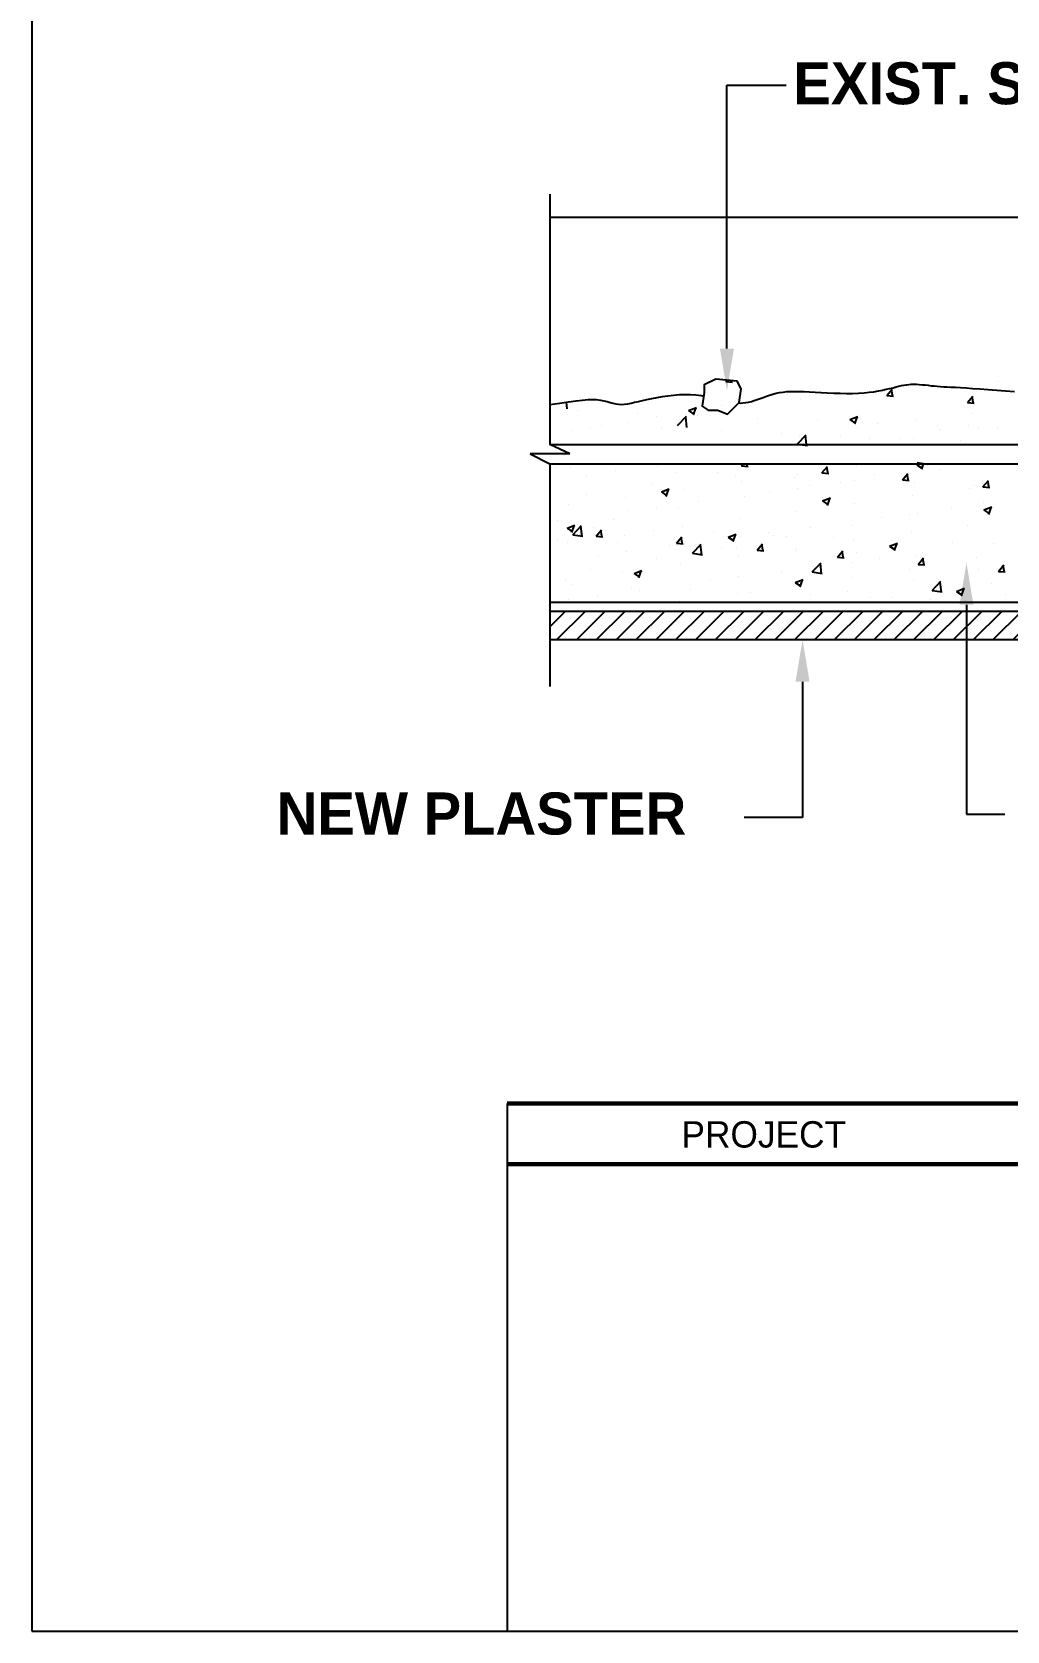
# Model space of a CAD drawing. Header units: millimetres. Extents: x -8855 to 105318, y -17958 to 67465.
# Drawn here: x 77640 to 82831, y 39140 to 47654 of the extents above; entities that cross this region are included whole.
import ezdxf

# ---------------------------------------------------------------- set-up
doc = ezdxf.new("R2010")
doc.units = ezdxf.units.MM
doc.header["$LTSCALE"] = 25
for name, color, linetype in [('4', 4, 'Continuous'), ('COL', 3, 'Continuous'), ('REN', 3, 'Continuous'), ('TEXT', 2, 'Continuous')]:
    doc.layers.add(name, color=color, linetype=linetype)
doc.styles.add('ROMANS', font='stylu.ttf')
doc.styles.add('STYLE1', font='')
doc.styles.get('STYLE1').set_extended_font_data('DomBold BT')

msp = doc.modelspace()

# ---------------------------------------------------------------- hatches: boundary and pattern name
at = {"layer": '4'}
h = msp.add_hatch(dxfattribs=at)
h.set_pattern_fill('ANSI31', color=256, scale=597.467069, style=0)
h.set_pattern_definition([(45, (0, 0), (-52.809127, 52.809127), [])])
h.paths.add_polyline_path([(86633.15675, 44570.34673), (80397.29326, 44570.34673), (80397.29326, 44418.40576), (86633.15675, 44418.40576)])

# ---------------------------------------------------------------- linework, layer by layer
at = {"layer": '4', "color": 5}
for p, q in [((81339.68481, 47370.42524), (81654.17246, 47370.42524)), ((81339.68481, 45968.27591), (81339.68481, 47370.42524)), ((82614.90605, 44603.66882), (82614.90605, 43489.72199)), ((81742.18046, 44194.35561), (81742.18046, 43471.24246)), ((81742.18046, 43471.24246), (81432.18121, 43471.24246)), ((82614.90605, 43489.72199), (82819.62692, 43489.72199))]:
    msp.add_line(p, q, dxfattribs=at)
at = {"layer": '4'}
for p, q in [((80397.29326, 46789.99265), (80397.29326, 45457.86454)), ((86633.15675, 46666.15398), (80397.29326, 46666.15398)), ((81334.12803, 45793.03564), (81369.83964, 45789.91127)), ((81334.12936, 45793.03417), (81340.20054, 45800.26952)), ((81366.4123, 45786.63845), (81364.30161, 45798.08085)), ((81660.898, 45725.39389), (81660.898, 45725.39389)), ((82191.20671, 45718.05097), (82226.91832, 45714.92661)), ((82191.20804, 45718.04951), (82220.01137, 45752.37598)), ((82223.49091, 45711.65311), (82216.58266, 45749.10395)), ((82522.66227, 45759.18862), (82524.0966, 45763.46333)), ((82524.65492, 45763.437), (82526.11175, 45762.45435)), ((82633.47175, 45773.9868), (82633.47175, 45773.9868)), ((82783.04155, 45793.67804), (82783.04155, 45793.67804)), ((80488.99207, 45647.45278), (80484.98576, 45681.89092)), ((80545.10922, 45637.85058), (80545.10922, 45637.85058)), ((81135.74907, 45637.64671), (81177.58284, 45653.70519)), ((81135.74968, 45637.64835), (81165.46903, 45617.60239)), ((81162.01945, 45614.33773), (81174.13389, 45650.44216)), ((81312.46346, 45665.58446), (81312.46346, 45665.58446)), ((81430.58449, 45658.82266), (81430.58449, 45658.82266)), ((81732.369, 45697.07166), (81732.369, 45697.07166)), ((82619.74604, 45680.55863), (82655.45766, 45677.43427)), ((82619.74738, 45680.55717), (82648.55071, 45714.88365)), ((82652.03022, 45674.16044), (82645.12197, 45711.61128)), ((80671.08388, 45557.59587), (80671.08388, 45557.59587)), ((80813.50639, 45571.95878), (80813.50639, 45571.95878)), ((80864.05055, 45624.37478), (80864.05055, 45624.37478)), ((80964.02893, 45605.77503), (80964.02893, 45605.77503)), ((81077.0296, 45558.93046), (81123.56541, 45607.43077)), ((81126.63337, 45548.56022), (81120.03244, 45605.30155)), ((81123.82295, 45616.75465), (81123.82295, 45616.75465)), ((81182.99188, 45610.89899), (81182.99188, 45610.89899)), ((81501.9332, 45597.4232), (81501.9332, 45597.4232)), ((81820.87453, 45583.9474), (81820.87453, 45583.9474)), ((81994.38658, 45589.79692), (82036.22035, 45605.8554)), ((81994.38719, 45589.79857), (82024.10655, 45569.75261)), ((82020.65692, 45566.48727), (82032.77135, 45602.5917)), ((82139.81586, 45570.47161), (82139.81586, 45570.47161)), ((82342.18199, 45585.04243), (82342.18199, 45585.04243)), ((82458.75718, 45556.99582), (82458.75718, 45556.99582)), ((82625.86617, 45558.03003), (82625.86617, 45558.03003)), ((82643.9665, 45623.29143), (82643.9665, 45623.29143)), ((82681.53377, 45548.33522), (82681.53377, 45548.33522)), ((80511.72188, 45533.70977), (80511.72188, 45533.70977)), ((80615.5944, 45545.9656), (80615.5944, 45545.9656)), ((80990.0252, 45544.12008), (80990.0252, 45544.12008)), ((81308.96653, 45530.64429), (81308.96653, 45530.64429)), ((81627.90786, 45517.16849), (81627.90786, 45517.16849)), ((81714.67098, 45460.0383), (81761.20679, 45508.53861)), ((81725.10389, 45498.17855), (81725.10389, 45498.17855)), ((81763.32109, 45457.86454), (81757.67373, 45506.409)), ((81946.84918, 45503.6927), (81946.84918, 45503.6927)), ((82035.42045, 45542.97442), (82035.42045, 45542.97442)), ((82098.96581, 45488.66228), (82098.96581, 45488.66228)), ((82265.79051, 45490.21691), (82265.79051, 45490.21691)), ((82333.09924, 45488.52579), (82333.09924, 45488.52579)), ((82476.29637, 45538.33879), (82476.29637, 45538.33879)), ((82584.73183, 45476.74111), (82584.73183, 45476.74111)), ((82777.69851, 45543.52003), (82777.69851, 45543.52003)), ((80291.37209, 45408.15078), (80397.29326, 45354.45546)), ((80503.75773, 45408.15078), (80291.37209, 45408.15078)), ((80503.75773, 45408.15078), (80397.29326, 45457.86454)), ((81423.31938, 45459.92954), (81423.31938, 45459.92954)), ((81728.69624, 45457.86454), (81767.80829, 45451.79863)), ((81872.68595, 45458.87197), (81872.68595, 45458.87197)), ((80397.29326, 45354.45546), (80397.29326, 44168.74082)), ((80426.24215, 45334.15278), (80426.24215, 45334.15278)), ((80504.45677, 45334.81666), (80504.45677, 45334.81666)), ((80745.18347, 45320.67698), (80745.18347, 45320.67698)), ((80969.93594, 45340.02268), (80969.93594, 45340.02268)), ((81064.1248, 45307.20119), (81064.1248, 45307.20119)), ((81287.79565, 45309.09749), (81287.79565, 45309.09749)), ((81383.06612, 45293.7254), (81383.06612, 45293.7254)), ((81417.02738, 45343.62561), (81452.73899, 45340.50125)), ((81417.02871, 45343.62415), (81426.11726, 45354.45546)), ((81449.3113, 45337.22836), (81446.13356, 45354.45546)), ((81717.83878, 45299.28543), (81717.83878, 45299.28543)), ((81845.56672, 45306.13327), (81881.27833, 45303.00891)), ((81845.56805, 45306.13181), (81874.37139, 45340.45829)), ((81877.85061, 45299.73569), (81870.94236, 45337.18653)), ((82028.15534, 45344.08131), (82028.15534, 45344.08131)), ((82127.82686, 45297.53241), (82127.82686, 45297.53241)), ((82274.10739, 45268.63948), (82302.91072, 45302.96595)), ((82306.38991, 45262.24302), (82299.48166, 45299.69386)), ((82319.12098, 45302.69078), (82319.12098, 45302.69078)), ((82351.01889, 45349.24539), (82364.59156, 45354.45546)), ((82351.01949, 45349.24704), (82380.73885, 45329.20108)), ((82352.31289, 45361.14748), (82405.44967, 45352.90647)), ((82377.28903, 45325.93547), (82386.85859, 45354.45546)), ((82395.46202, 45354.45546), (82405.44967, 45352.90647)), ((82401.91595, 45350.7751), (82401.4878, 45354.45546)), ((82468.69078, 45322.38202), (82468.69078, 45322.38202)), ((82694.97064, 45352.17233), (82694.97064, 45352.17233)), ((80592.60538, 45290.34617), (80592.60538, 45290.34617)), ((80939.36111, 45249.28806), (80939.36111, 45249.28806)), ((80990.37618, 45204.39344), (81032.20994, 45220.45191)), ((81016.64621, 45181.08457), (81028.76065, 45217.189)), ((81109.29273, 45218.96842), (81109.29273, 45218.96842)), ((81416.05427, 45261.03643), (81416.05427, 45261.03643)), ((81702.00745, 45280.2496), (81702.00745, 45280.2496)), ((81715.51057, 45223.22396), (81715.51057, 45223.22396)), ((81779.39233, 45237.72298), (81779.39233, 45237.72298)), ((81941.79043, 45253.01427), (81941.79043, 45253.01427)), ((82020.94878, 45266.77381), (82020.94878, 45266.77381)), ((82274.10606, 45268.64094), (82309.81767, 45265.51658)), ((82339.8901, 45253.29802), (82339.8901, 45253.29802)), ((82629.43628, 45225.5052), (82629.43628, 45225.5052)), ((82658.83143, 45239.82223), (82658.83143, 45239.82223)), ((82702.6454, 45231.1486), (82738.35701, 45228.02424)), ((82702.64673, 45231.14714), (82731.45006, 45265.47362)), ((82734.92922, 45224.75035), (82728.02097, 45262.20119)), ((80497.19165, 45135.92354), (80497.19165, 45135.92354)), ((80590.92658, 45189.47863), (80590.92658, 45189.47863)), ((80798.97617, 45174.17255), (80798.97617, 45174.17255)), ((80962.33035, 45124.06591), (80962.33035, 45124.06591)), ((80990.37678, 45204.39508), (81020.09614, 45184.34912)), ((81188.61021, 45153.85622), (81188.61021, 45153.85622)), ((81430.9578, 45177.91355), (81430.9578, 45177.91355)), ((81565.94077, 45203.53273), (81565.94077, 45203.53273)), ((81849.01369, 45156.54365), (81890.84745, 45172.60213)), ((81849.01429, 45156.5453), (81878.73365, 45136.49933)), ((81875.28368, 45133.23412), (81887.39812, 45169.33855)), ((82020.89022, 45145.18819), (82020.89022, 45145.18819)), ((82327.65176, 45187.2562), (82327.65176, 45187.2562)), ((82704.43984, 45148.25482), (82704.43984, 45148.25482)), ((82707.6512, 45108.69387), (82749.48497, 45124.75234)), ((80435.43, 45054.69816), (80435.43, 45054.69816)), ((80734.08874, 45058.29469), (80734.08874, 45058.29469)), ((80812.76055, 45104.37467), (80812.76055, 45104.37467)), ((81082.52327, 45118.10412), (81082.52327, 45118.10412)), ((81408.78915, 45062.14331), (81408.78915, 45062.14331)), ((81710.57367, 45100.39232), (81710.57367, 45100.39232)), ((82161.9456, 45067.04277), (82161.9456, 45067.04277)), ((82311.5154, 45086.73401), (82311.5154, 45086.73401)), ((82356.00531, 45088.44539), (82356.00531, 45088.44539)), ((82537.79526, 45116.52432), (82537.79526, 45116.52432)), ((82707.6518, 45108.69551), (82737.37116, 45088.64955)), ((82733.92115, 45085.38366), (82746.03558, 45121.48809)), ((80488.37097, 45011.69169), (80530.20474, 45027.75017)), ((80488.37157, 45011.69334), (80518.09093, 44991.64738)), ((80514.64086, 44988.38322), (80526.7553, 45024.48765)), ((80518.59986, 44976.92667), (80565.13568, 45025.42699)), ((80518.6004, 44976.92801), (80571.73718, 44968.687)), ((80568.20318, 44966.55687), (80561.60225, 45023.29821)), ((80628.83589, 45015.37409), (80628.83589, 45015.37409)), ((80642.84806, 44969.20025), (80678.55967, 44966.07588)), ((80642.84939, 44969.19878), (80671.65272, 45003.52526)), ((80675.13169, 44962.80361), (80668.22344, 45000.25445)), ((80791.71105, 44975.27943), (80791.71105, 44975.27943)), ((80947.77721, 45001.8983), (80947.77721, 45001.8983)), ((81071.38873, 44931.70645), (81100.19206, 44966.03292)), ((81103.671, 44925.31094), (81096.76275, 44962.76178)), ((81102.02761, 45020.0753), (81102.02761, 45020.0753)), ((81266.71854, 44988.4225), (81266.71854, 44988.4225)), ((81347.00848, 44963.84191), (81388.84225, 44979.90039)), ((81347.00908, 44963.84355), (81376.72844, 44943.79759)), ((81373.27833, 44940.53277), (81385.39276, 44976.63719)), ((81408.76538, 44967.88472), (81408.76538, 44967.88472)), ((81558.33518, 44987.57596), (81558.33518, 44987.57596)), ((81585.65986, 44974.94671), (81585.65986, 44974.94671)), ((81659.13624, 44968.82653), (81659.13624, 44968.82653)), ((81784.61504, 45017.36626), (81784.61504, 45017.36626)), ((81904.60119, 44961.47092), (81904.60119, 44961.47092)), ((82007.57077, 45028.63596), (82007.57077, 45028.63596)), ((82320.38665, 44988.36309), (82320.38665, 44988.36309)), ((82622.17116, 45026.61209), (82622.17116, 45026.61209)), ((80435.86921, 44948.59518), (80435.86921, 44948.59518)), ((80489.92654, 44937.03043), (80489.92654, 44937.03043)), ((80655.58517, 44868.72666), (80655.58517, 44868.72666)), ((80754.81054, 44935.11938), (80754.81054, 44935.11938)), ((80805.15497, 44888.4179), (80805.15497, 44888.4179)), ((81031.43483, 44918.20821), (81031.43483, 44918.20821)), ((81071.38739, 44931.70791), (81107.09901, 44928.58355)), ((81073.75187, 44921.64359), (81073.75187, 44921.64359)), ((81156.24125, 44878.03451), (81202.77706, 44926.53483)), ((81156.24178, 44878.03585), (81209.37856, 44869.79484)), ((81205.84447, 44867.66431), (81199.24354, 44924.40565)), ((81310.70171, 44909.0171), (81310.70171, 44909.0171)), ((81392.69319, 44908.1678), (81392.69319, 44908.1678)), ((81499.92673, 44894.21558), (81535.63835, 44891.09122)), ((81499.92807, 44894.21412), (81528.7314, 44928.54059)), ((81532.2103, 44887.81827), (81525.30205, 44925.26911)), ((81703.30855, 44901.4992), (81703.30855, 44901.4992)), ((81711.63452, 44894.692), (81711.63452, 44894.692)), ((81928.46741, 44856.72178), (81957.27074, 44891.04826)), ((81960.74961, 44850.3256), (81953.84136, 44887.77644)), ((82013.62511, 44946.29508), (82013.62511, 44946.29508)), ((82030.57584, 44881.21621), (82030.57584, 44881.21621)), ((82205.64599, 44915.99212), (82247.47976, 44932.0506)), ((82205.6466, 44915.99377), (82235.36595, 44895.94781)), ((82223.54252, 44947.99512), (82223.54252, 44947.99512)), ((82231.91579, 44892.68231), (82244.03023, 44928.78674)), ((82349.51717, 44867.74042), (82349.51717, 44867.74042)), ((82380.61987, 44880.87631), (82380.61987, 44880.87631)), ((82542.48384, 44934.51933), (82542.48384, 44934.51933)), ((82757.95043, 44930.55282), (82757.95043, 44930.55282)), ((80613.83265, 44789.39824), (80613.83265, 44789.39824)), ((80845.00328, 44771.14016), (80886.83704, 44787.19864)), ((80871.27298, 44747.83142), (80883.38741, 44783.93584)), ((80962.26718, 44849.20767), (80962.26718, 44849.20767)), ((81094.7625, 44821.18219), (81094.7625, 44821.18219)), ((81401.52404, 44863.2502), (81401.52404, 44863.2502)), ((81627.43966, 44781.71825), (81627.43966, 44781.71825)), ((81793.88263, 44779.14235), (81840.41844, 44827.64267)), ((81843.48576, 44768.77175), (81836.88484, 44825.51309)), ((81928.46607, 44856.72324), (81964.17768, 44853.59888)), ((82004.77021, 44831.39476), (82004.77021, 44831.39476)), ((82154.34001, 44851.086), (82154.34001, 44851.086)), ((82313.12154, 44789.46997), (82313.12154, 44789.46997)), ((82357.00541, 44819.23091), (82392.71702, 44816.10655)), ((82357.00674, 44819.22945), (82385.81008, 44853.55592)), ((82389.28891, 44812.83292), (82382.38066, 44850.28376)), ((82614.90605, 44827.71897), (82614.90605, 44827.71897)), ((82668.4585, 44854.26463), (82668.4585, 44854.26463)), ((82679.77202, 44791.76786), (82679.77202, 44791.76786)), ((82785.54475, 44781.73858), (82821.25636, 44778.61421)), ((82785.54608, 44781.73711), (82814.34942, 44816.06359)), ((82817.82822, 44775.34025), (82810.91997, 44812.79109)), ((80482.66143, 44738.13731), (80482.66143, 44738.13731)), ((80509.96881, 44711.67629), (80509.96881, 44711.67629)), ((80784.44594, 44776.38632), (80784.44594, 44776.38632)), ((80828.91013, 44698.2005), (80828.91013, 44698.2005)), ((80845.00388, 44771.14181), (80874.72324, 44751.09585)), ((81251.59, 44732.23671), (81251.59, 44732.23671)), ((81401.1598, 44751.92795), (81401.1598, 44751.92795)), ((81696.04344, 44702.60609), (81696.04344, 44702.60609)), ((81703.64079, 44723.29038), (81745.47456, 44739.34886)), ((81703.64139, 44723.29202), (81733.36075, 44703.24606)), ((81729.91044, 44699.98096), (81742.02488, 44736.08539)), ((81793.88316, 44779.14369), (81847.01994, 44770.90268)), ((82006.36, 44747.40196), (82006.36, 44747.40196)), ((82331.33749, 44731.95843), (82331.33749, 44731.95843)), ((82431.52401, 44680.25019), (82478.05982, 44728.75051)), ((82481.12705, 44669.8792), (82474.52613, 44726.62053)), ((82750.34484, 44714.59605), (82750.34484, 44714.59605)), ((80397.29326, 44618.57169), (86633.15675, 44618.57169)), ((80498.40978, 44633.07865), (80498.40978, 44633.07865)), ((80647.97958, 44652.76989), (80647.97958, 44652.76989)), ((80874.25944, 44682.5602), (80874.25944, 44682.5602)), ((81087.49739, 44622.28907), (81087.49739, 44622.28907)), ((81147.85146, 44684.7247), (81147.85146, 44684.7247)), ((81394.25893, 44664.35708), (81394.25893, 44664.35708)), ((81466.79279, 44671.24891), (81466.79279, 44671.24891)), ((81785.73411, 44657.77312), (81785.73411, 44657.77312)), ((81982.90296, 44672.149), (81982.90296, 44672.149)), ((82104.67544, 44644.29732), (82104.67544, 44644.29732)), ((82223.44449, 44645.2283), (82223.44449, 44645.2283)), ((82423.61676, 44630.82153), (82423.61676, 44630.82153)), ((82431.52454, 44680.25153), (82484.66132, 44672.01052)), ((82562.2783, 44675.44059), (82604.11207, 44691.49907)), ((82562.2789, 44675.44224), (82591.99826, 44655.39628)), ((82588.54791, 44652.1305), (82600.66235, 44688.23493)), ((82600.77504, 44694.90481), (82600.77504, 44694.90481)), ((82607.64094, 44628.82586), (82607.64094, 44628.82586)), ((82822.93417, 44660.58392), (82822.93417, 44660.58392))]:
    msp.add_line(p, q, dxfattribs=at)
for points in [[(80397.29326, 45669.87189), (80449.72621, 45676.88613), (80496.76782, 45683.56329), (80536.39202, 45689.20656), (80569.84942, 45693.55749), (80598.39063, 45696.35759), (80623.26626, 45697.34839), (80645.57599, 45696.39348), (80665.81574, 45693.84468), (80684.33052, 45690.17583), (80701.46531, 45685.8608), (80717.56511, 45681.37347), (80732.97492, 45677.18768), (80748.03974, 45673.7773), (80763.10455, 45671.6162), (80778.4928, 45671.06336), (80794.44166, 45672.01826), (80811.16677, 45674.26552), (80828.88373, 45677.58974), (80847.80819, 45681.77553), (80868.15575, 45686.6075), (80890.14203, 45691.87025), (80913.98268, 45697.34839), (80939.79267, 45702.82653), (80967.28452, 45708.08928), (80996.0701, 45712.92125), (81025.7613, 45717.10704), (81055.96999, 45720.43126), (81086.30806, 45722.67852), (81116.38738, 45723.63342), (81145.81983, 45723.08058), (81174.27479, 45720.89794), (81201.65165, 45717.33679), (81216.17915, 45714.79431)], [(81401.9623, 45678.29218), (81409.39662, 45678.04924), (81424.69862, 45678.56619), (81439.69875, 45680.11701), (81454.61263, 45682.70172), (81469.65588, 45686.32031), (81485.00819, 45690.9297), (81500.7055, 45696.31451), (81516.7478, 45702.21625), (81533.13509, 45708.37647), (81549.86738, 45714.53669), (81566.94467, 45720.43844), (81584.36696, 45725.82324), (81602.13424, 45730.43264), (81620.28965, 45734.06559), (81639.04879, 45736.75081), (81658.67043, 45738.57447), (81679.41331, 45739.62271), (81701.53616, 45739.98169), (81725.29775, 45739.73758), (81750.95682, 45738.97653), (81778.7721, 45737.78469), (81808.8658, 45736.26259), (81840.81384, 45734.56817), (81874.05562, 45732.87375), (81908.03051, 45731.35165), (81942.1779, 45730.17417), (81975.93717, 45729.51363), (82008.7477, 45729.54235), (82040.04888, 45730.43264), (82069.38789, 45732.29937), (82096.74318, 45735.02767), (82122.20099, 45738.44523), (82145.84757, 45742.37973), (82167.76918, 45746.65886), (82188.05205, 45751.1103), (82206.78245, 45755.56174), (82224.04661, 45759.84087), (82239.95954, 45763.79691), (82254.75124, 45767.36524), (82268.68044, 45770.5028), (82282.0059, 45773.16648), (82294.98637, 45775.31323), (82307.88059, 45776.89996), (82320.9473, 45777.88358), (82334.44526, 45778.22103), (82348.57572, 45777.89794), (82363.30992, 45777.01483), (82378.56161, 45775.70094), (82394.24454, 45774.08549), (82410.27247, 45772.29773), (82426.55915, 45770.46689), (82443.01833, 45768.72221), (82459.56375, 45767.19292), (82476.23136, 45765.96518), (82493.54583, 45764.95284), (82512.15404, 45764.02665), (82532.70284, 45763.05738), (82555.83912, 45761.91581), (82582.20973, 45760.47268), (82612.46155, 45758.59876), (82647.24143, 45756.16483), (82686.86563, 45753.10626), (82730.32791, 45749.61691), (82776.29141, 45745.95524), (82823.41927, 45742.37973), (82870.37463, 45739.14884)]]:
    msp.add_lwpolyline(points, dxfattribs=at)
at = {"layer": '4', "color": 5}
for points in [[(81377.0265, 45968.27591), (81302.34312, 45968.27591), (81339.68481, 45744.22576)], [(82577.56436, 44603.66882), (82652.24774, 44603.66882), (82614.90605, 44827.71897)], [(81704.83876, 44194.35561), (81779.52215, 44194.35561), (81742.18046, 44418.40576)]]:
    msp.add_solid(points, dxfattribs=at)
at = {"layer": 'COL'}
for p, q in [((77639.79817, 67374.73649), (77639.79817, 39140.04588)), ((77639.79817, 39140.04588), (98406.11763, 39140.04588))]:
    msp.add_line(p, q, dxfattribs=at)
at = {"layer": 'REN'}
for p, q in [((80397.29326, 45457.86454), (83120.7411, 45457.86454)), ((80397.29326, 45354.45546), (83126.16235, 45354.45546)), ((80397.29326, 44570.34673), (86633.15675, 44570.34673)), ((80397.29326, 44418.40576), (86633.15675, 44418.40576))]:
    msp.add_line(p, q, dxfattribs=at)
msp.add_lwpolyline([(81280.94571, 45805.65057), (81218.81782, 45774.61985), (81218.81782, 45733.24546), (81208.46328, 45660.84035), (81239.52706, 45640.1532), (81291.30025, 45640.1532), (81343.07344, 45619.46606), (81405.20117, 45681.52759), (81415.55587, 45753.9326), (81394.84663, 45795.307)], close=True, dxfattribs=at)
at = {"layer": 'TEXT', "color": 1}
msp.add_line((80169.03484, 41948.65175), (80169.03484, 39140.04588), dxfattribs=at)
at = {"layer": 'TEXT', "color": 1, "const_width": 22.46885}
for points in [[(80169.03484, 41948.65175), (98406.11763, 41948.65175)], [(80169.03484, 41625.66208), (86750.40324, 41625.66208)]]:
    msp.add_lwpolyline(points, dxfattribs=at)

# ---------------------------------------------------------------- texts
at = {"layer": 'TEXT', "style": 'STYLE1'}
for s, p in [('EXIST. STEEL', (81693.39915, 47268.72025)), ('NEW PLASTER', (78942.54321, 43380.59832))]:
    msp.add_text(s, height=224.0501507, dxfattribs=at).set_placement(p)
at = {"layer": 'TEXT', "color": 7, "style": 'ROMANS'}
msp.add_text(' PROJECT', height=140.430294, dxfattribs=at).set_placement((81045.30486, 41714.00251))

doc.saveas('drawing.dxf')
